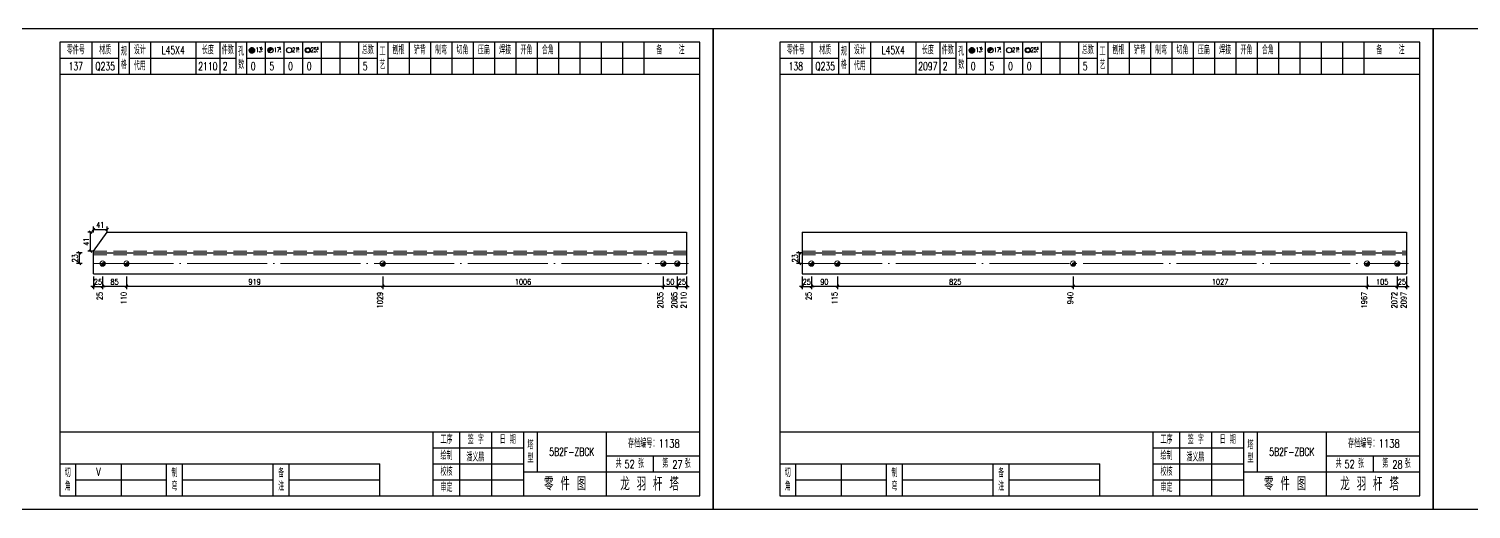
# Model space of a CAD drawing. Header units: millimetres. Extents: x 0 to 30240, y -10896 to -1348.
# Drawn here: x 7033 to 7574, y -1528 to -1348 of the extents above; entities that cross this region are included whole.
import ezdxf
from ezdxf.enums import TextEntityAlignment as Align

# ---------------------------------------------------------------- set-up
doc = ezdxf.new("R2010")
doc.units = ezdxf.units.MM
doc.header["$LTSCALE"] = 20
doc.header["$PDMODE"] = 1
doc.linetypes.add('DASHDOT2X', pattern=[1.75, 1.5, -0.125, 0, -0.125])
doc.linetypes.add('HIDDEN', pattern=[0.375, 0.25, -0.125])
for name, color, linetype, lineweight in [('1', 7, 'Continuous', 25), ('11', 3, 'Continuous', 13), ('2', 1, 'HIDDEN', 13), ('5', 1, 'Continuous', 13), ('7', 2, 'DASHDOT2X', 13)]:
    doc.layers.add(name, color=color, linetype=linetype, lineweight=lineweight)
doc.styles.get("Standard").update_dxf_attribs({"font": 'simplex', "width": 0.7, "bigfont": 'gbhzfs.shx'})
doc.styles.add('SYMBOL_TXT', font='txt.shx', dxfattribs={"width": 0.6})
doc.styles.add('TITLE_TXT', font='simplex.shx', dxfattribs={"width": 0.75, "height": 2.5, "bigfont": 'gbhzfs.shx'})
doc.dimstyles.get("Standard").update_dxf_attribs({"dimtxt": 2.1, "dimasz": 1, "dimexe": 1.05, "dimexo": 0, "dimgap": 0.63, "dimtad": 1, "dimzin": 0, "dimdsep": 46, "dimtxsty": 'standard', "dimblk": 'OBLIQUE', "dimblk1": 'OBLIQUE', "dimblk2": 'OBLIQUE', "dimcen": 0.09, "dimadec": 0, "dimazin": 0, "dimtfac": 1, "dimtdec": 1, "dimtix": 1, "dimtmove": 0, "dimatfit": 3, "dimfxl": 0, "dimtolj": 1, "dimtzin": 0, "dimarcsym": 0})
pattern_1 = [(0, (-3, 0), (0, 0.0125), [])]

# ---------------------------------------------------------------- blocks, each defined once
blk = doc.blocks.new('M12_HOLE')
h = blk.add_hatch()
h.set_pattern_fill('LINE', scale=0.1, style=0)
h.set_pattern_definition(pattern_1)
h.paths.add_polyline_path([(-5, 0, 1), (-1, 0, 1)])
at = {"color": 7}
blk.add_circle((-3, 0), 2, dxfattribs=at)
at = {"color": 7, "attachment_point": 1, "style": 'SYMBOL_TXT'}
for s, insert, char_height, width in [('13\\f??|b0|i0|c0|p54;.', (-0.1, 2.1), 3.5, 5.707), ('5', (3.7, 2.3), 1.8, 2.931)]:
    blk.add_mtext(s, dxfattribs=dict(at, insert=insert, char_height=char_height, width=width))
blk = doc.blocks.new('M16_HOLE')
h = blk.add_hatch()
h.set_pattern_fill('LINE', scale=0.1, style=0)
h.set_pattern_definition(pattern_1)
h.paths.add_polyline_path([(-1.6, 1.4, 0.668179), (-5, 0, 0.198912), (-4.4, -1.4)])
at = {"color": 7}
blk.add_circle((-3, 0), 2, dxfattribs=at)
at = {"color": 7, "attachment_point": 1, "style": 'SYMBOL_TXT'}
for s, insert, char_height, width in [('17.', (-0.4, 2.1), 3.5, 6.316), ('5', (3.6, 2.3), 1.8, 1.822)]:
    blk.add_mtext(s, dxfattribs=dict(at, insert=insert, char_height=char_height, width=width))
blk = doc.blocks.new('M20_HOLE')
at = {"color": 7}
blk.add_circle((-3, 0), 2, dxfattribs=at)
at = {"color": 7, "attachment_point": 1, "style": 'SYMBOL_TXT'}
for s, insert, char_height, width in [('21.', (-0.7, 2), 3.5, 6.074), ('5', (3.3, 2), 1.8, 1.458)]:
    blk.add_mtext(s, dxfattribs=dict(at, insert=insert, char_height=char_height, width=width))
blk = doc.blocks.new('M24_HOLE')
at = {"color": 7}
for radius in [2, 1.5]:
    blk.add_circle((-3, 0), radius, dxfattribs=at)
at = {"color": 7, "attachment_point": 1, "style": 'SYMBOL_TXT'}
for s, insert, char_height, width in [('25.', (-0.7, 2.1), 3.5, 2.429), ('5', (3.9, 2.3), 1.8, 1.944)]:
    blk.add_mtext(s, dxfattribs=dict(at, insert=insert, char_height=char_height, width=width))
blk = doc.blocks.new('JgCard')
for p, q in [((270, 180), (0, 180)), ((0, 180), (0, 0)), ((270, 0), (270, 180)), ((265, 175), (25, 175)), ((25, 175), (25, 5)), ((37, 175), (37, 163)), ((47, 175), (47, 163)), ((51, 175), (51, 163)), ((59, 175), (59, 163)), ((76, 175), (76, 163)), ((85, 175), (85, 163)), ((91, 175), (91, 163)), ((95, 175), (95, 163)), ((102, 175), (102, 163)), ((109, 175), (109, 163)), ((116, 175), (116, 163)), ((123, 175), (123, 163)), ((130, 175), (130, 163)), ((137, 175), (137, 163)), ((144, 175), (144, 163)), ((148, 175), (148, 163)), ((156, 175), (156, 163)), ((164, 175), (164, 163)), ((172, 175), (172, 163)), ((180, 175), (180, 163)), ((188, 175), (188, 163)), ((196, 175), (196, 163)), ((204, 175), (204, 163)), ((212, 175), (212, 163)), ((220, 175), (220, 163)), ((228, 175), (228, 163)), ((236, 175), (236, 163)), ((244, 175), (244, 163)), ((265, 5), (265, 175)), ((25, 169), (47, 169)), ((51, 169), (91, 169)), ((95, 169), (144, 169)), ((148, 169), (265, 169)), ((25, 163), (265, 163)), ((25, 29), (265, 29)), ((165, 5), (165, 29)), ((175, 5), (175, 29)), ((187, 5), (187, 29)), ((199, 5), (199, 29)), ((204, 29), (204, 14)), ((230, 5), (230, 29)), ((165, 23), (199, 23)), ((25, 17), (145, 17)), ((31, 5), (31, 17)), ((48, 17), (48, 5)), ((65, 5), (65, 17)), ((71, 5), (71, 17)), ((105, 5), (105, 17)), ((111, 5), (111, 17)), ((145, 5), (145, 17)), ((165, 17), (199, 17)), ((230, 20), (265, 20)), ((247.5, 20), (247.5, 14)), ((31, 11), (65, 11)), ((71, 11), (105, 11)), ((111, 11), (145, 11)), ((165, 11), (199, 11)), ((199, 14), (265, 14)), ((0, 0), (270, 0)), ((25, 5), (265, 5))]:
    blk.add_line(p, q)
blk.add_lwpolyline([(96.03, 171.99, -1), (98.03, 171.99, -1)], format="xyb", close=True)
blk.add_point((145, 96))
at = {"xscale": 0.5, "yscale": 0.5, "zscale": 0.5}
for name, p in [('M12_HOLE', (98.53, 171.99)), ('M16_HOLE', (105.5, 172)), ('M24_HOLE', (119.5, 172)), ('M20_HOLE', (112.5, 172))]:
    blk.add_blockref(name, p, dxfattribs=at)
at = {"style": 'TITLE_TXT', "width": 0.75}
for s, height, p in [('存档编号：1138', 3.076, (238.02, 23.07)), ('潘义鹏', 3, (177.45, 17.91)), ('龙 羽 杆 塔', 5, (235.17, 6.97))]:
    blk.add_text(s, height=height, dxfattribs=at).set_placement(p)
at = {"attachment_point": 5, "style": 'TITLE_TXT'}
for s, insert, char_height, width in [('零件号', (31, 172), 3, 15), ('材质', (42, 172), 3, 8), ('设计', (55, 172), 3, 8), ('长度', (80.5, 172), 3, 8), ('件数', (88, 172), 3, 6), ('总数', (140.5, 172), 3, 7), ('刨根', (152, 172), 3, 8), ('铲背', (160, 172), 3, 8), ('制弯', (168, 172), 3, 8), ('切角', (176, 172), 3, 8), ('压扁', (184, 172), 3, 8), ('焊接', (192, 172), 3, 8), ('开角', (200, 172), 3, 8), ('合角', (208, 172), 3, 8), ('备    注', (254, 172), 3, 22), ('规格', (49, 169), 3, 4), ('代用', (55, 166), 3, 8), ('孔数', (93, 169), 3, 4), ('工\\P艺', (146, 169), 3, 4), ('工序', (170, 26), 3, 10), ('签 字', (181, 26), 3, 12), ('日 期', (193, 26), 3, 12), ('绘制', (170, 20), 3, 10), ('塔\\P型', (201.5, 21.5), 3, 5), ('共    张', (238.75, 17), 3, 17.5), ('第    张', (256.25, 17), 3, 17.5), ('切\\P角', (28, 11), 3, 6), ('制\\P弯', (68, 11), 3, 6), ('备\\P注', (108, 11), 3, 6), ('校核', (170, 14), 3, 10), ('零 件 图', (214.5, 9.5), 5, 31), ('审定', (170, 8), 3, 10)]:
    blk.add_mtext(s, dxfattribs=dict(at, insert=insert, char_height=char_height, width=width))
blk = doc.blocks.new('M16')
for p, q in [((-0.71, -0.71), (0.71, 0.71)), ((-0.4, 0), (0.4, 0)), ((0, 0.4), (0, -0.4))]:
    blk.add_line(p, q)
blk.add_circle((0, 0), 1)
for radius in [0.8, 0.6, 0.4, 0.2]:
    blk.add_arc((0, 0), radius, 225, 45)
blk = doc.blocks.new('_Oblique')
at = {"color": 0, "linetype": 'ByBlock', "lineweight": -2}
blk.add_line((-0.5, -0.5), (0.5, 0.5), dxfattribs=at)
blk = doc.blocks.new('*D366')
at = {"layer": '11', "color": 0, "lineweight": -2}
for p, q in [((7057.6, -1440.68), (7057.6, -1445.41)), ((7061.04, -1440.68), (7061.04, -1445.41)), ((7057.6, -1444.36), (7056.6, -1444.36)), ((7057.6, -1444.36), (7061.04, -1444.36)), ((7061.04, -1444.36), (7062.04, -1444.36))]:
    blk.add_line(p, q, dxfattribs=at)
at = {"layer": 'Defpoints', "color": 0}
for p in [(7057.6, -1440.68), (7061.04, -1440.68), (7061.04, -1444.36)]:
    blk.add_point(p, dxfattribs=at)
at = {"layer": '11', "color": 0, "lineweight": -2}
blk.add_blockref('_Oblique', (7057.6, -1444.36), dxfattribs=at)
at = {"layer": '11', "color": 0, "lineweight": -2, "rotation": 180}
blk.add_blockref('_Oblique', (7061.04, -1444.36), dxfattribs=at)
at = {"layer": '11', "color": 0, "insert": (7059.32, -1442.68), "char_height": 2.1, "attachment_point": 5}
blk.add_mtext('\\A1;25', dxfattribs=at)
blk = doc.blocks.new('*D371')
at = {"layer": '11', "color": 0, "lineweight": -2}
for p, q in [((7276.56, -1440.68), (7276.56, -1445.41)), ((7280, -1440.68), (7280, -1445.41)), ((7276.56, -1444.36), (7275.56, -1444.36)), ((7276.56, -1444.36), (7280, -1444.36)), ((7280, -1444.36), (7281, -1444.36))]:
    blk.add_line(p, q, dxfattribs=at)
at = {"layer": 'Defpoints', "color": 0}
for p in [(7276.56, -1440.68), (7280, -1440.68), (7280, -1444.36)]:
    blk.add_point(p, dxfattribs=at)
at = {"layer": '11', "color": 0, "lineweight": -2}
blk.add_blockref('_Oblique', (7276.56, -1444.36), dxfattribs=at)
at = {"layer": '11', "color": 0, "lineweight": -2, "rotation": 180}
blk.add_blockref('_Oblique', (7280, -1444.36), dxfattribs=at)
at = {"layer": '11', "color": 0, "insert": (7278.28, -1442.68), "char_height": 2.1, "attachment_point": 5}
blk.add_mtext('\\A1;25', dxfattribs=at)
blk = doc.blocks.new('*D375')
at = {"layer": '11', "color": 0, "lineweight": -2}
for p, q in [((7323.4, -1440.68), (7323.4, -1445.41)), ((7326.84, -1440.68), (7326.84, -1445.41)), ((7323.4, -1444.36), (7322.4, -1444.36)), ((7323.4, -1444.36), (7326.84, -1444.36)), ((7326.84, -1444.36), (7327.84, -1444.36))]:
    blk.add_line(p, q, dxfattribs=at)
at = {"layer": 'Defpoints', "color": 0}
for p in [(7323.4, -1440.68), (7326.84, -1440.68), (7326.84, -1444.36)]:
    blk.add_point(p, dxfattribs=at)
at = {"layer": '11', "color": 0, "lineweight": -2}
blk.add_blockref('_Oblique', (7323.4, -1444.36), dxfattribs=at)
at = {"layer": '11', "color": 0, "lineweight": -2, "rotation": 180}
blk.add_blockref('_Oblique', (7326.84, -1444.36), dxfattribs=at)
at = {"layer": '11', "color": 0, "insert": (7325.12, -1442.68), "char_height": 2.1, "attachment_point": 5}
blk.add_mtext('\\A1;25', dxfattribs=at)
blk = doc.blocks.new('*D380')
at = {"layer": '11', "color": 0, "lineweight": -2}
for p, q in [((7546.56, -1440.68), (7546.56, -1445.41)), ((7550, -1440.68), (7550, -1445.41)), ((7546.56, -1444.36), (7545.56, -1444.36)), ((7546.56, -1444.36), (7550, -1444.36)), ((7550, -1444.36), (7551, -1444.36))]:
    blk.add_line(p, q, dxfattribs=at)
at = {"layer": 'Defpoints', "color": 0}
for p in [(7546.56, -1440.68), (7550, -1440.68), (7550, -1444.36)]:
    blk.add_point(p, dxfattribs=at)
at = {"layer": '11', "color": 0, "lineweight": -2}
blk.add_blockref('_Oblique', (7546.56, -1444.36), dxfattribs=at)
at = {"layer": '11', "color": 0, "lineweight": -2, "rotation": 180}
blk.add_blockref('_Oblique', (7550, -1444.36), dxfattribs=at)
at = {"layer": '11', "color": 0, "insert": (7548.28, -1442.68), "char_height": 2.1, "attachment_point": 5}
blk.add_mtext('\\A1;25', dxfattribs=at)

msp = doc.modelspace()

# ---------------------------------------------------------------- linework, layer by layer
at = {"layer": '1'}
for p, q in [((7057.6, -1431.172), (7062.727, -1424.093)), ((7062.727, -1424.093), (7280, -1424.093)), ((7280, -1424.093), (7280, -1439.633)), ((7323.4, -1424.093), (7323.4, -1439.633)), ((7323.4, -1424.093), (7550, -1424.093)), ((7550, -1424.093), (7550, -1439.633)), ((7057.6, -1431.863), (7057.6, -1431.172)), ((7057.6, -1439.633), (7057.6, -1431.863)), ((7057.6, -1431.863), (7280, -1431.863)), ((7323.4, -1431.863), (7550, -1431.863)), ((7057.6, -1439.633), (7280, -1439.633)), ((7323.4, -1439.633), (7550, -1439.633))]:
    msp.add_line(p, q, dxfattribs=at)
at = {"layer": '2'}
for p, q in [((7057.6, -1431.172), (7280, -1431.172)), ((7057.6, -1432.554), (7280, -1432.554)), ((7323.4, -1431.172), (7550, -1431.172)), ((7323.4, -1432.554), (7550, -1432.554))]:
    msp.add_line(p, q, dxfattribs=at)
at = {"layer": '7'}
for p, q in [((7057.6, -1435.834), (7280.76, -1435.834)), ((7323.4, -1435.834), (7550.76, -1435.834))]:
    msp.add_line(p, q, dxfattribs=at)

# ---------------------------------------------------------------- block references
at = {"layer": '1'}
for p in [(7020, -1527.863), (7290, -1527.863), (7560, -1527.863)]:
    msp.add_blockref('JgCard', p, dxfattribs=at)
at = {"layer": '5'}
for p in [(7061.04, -1435.834), (7070.001, -1435.834), (7166.085, -1435.834), (7271.289, -1435.834), (7276.56, -1435.834), (7326.84, -1435.834), (7336.567, -1435.834), (7424.99, -1435.834), (7535.212, -1435.834), (7546.56, -1435.834)]:
    msp.add_blockref('M16', p, dxfattribs=at)

# ---------------------------------------------------------------- texts
at = {"style": 'TITLE_TXT', "width": 0.75}
for s, p in [('52', (7256.734, -1512.53)), ('27', (7274.691, -1512.621)), ('52', (7526.734, -1512.53)), ('28', (7544.691, -1512.621))]:
    msp.add_text(s, height=3, dxfattribs=at).set_placement(p)
at = {"layer": '1', "width": 0.7}
for s, p in [('L45X4', (7087.5, -1355.863)), ('L45X4', (7357.5, -1355.863)), ('137', (7051, -1361.863)), ('Q235', (7062, -1361.863)), ('2110', (7100.5, -1361.863)), ('2', (7107, -1361.863)), ('0', (7117.5, -1361.863)), ('5', (7124.5, -1361.863)), ('0', (7131.5, -1361.863)), ('0', (7138.5, -1361.863)), ('5', (7159.5, -1361.863)), ('138', (7321, -1361.863)), ('Q235', (7332, -1361.863)), ('2097', (7370.5, -1361.863)), ('2', (7377, -1361.863)), ('0', (7387.5, -1361.863)), ('5', (7394.5, -1361.863)), ('0', (7401.5, -1361.863)), ('0', (7408.5, -1361.863)), ('5', (7429.5, -1361.863)), ('V', (7059.5, -1513.863))]:
    msp.add_text(s, height=3, dxfattribs=at).set_placement(p, align=Align.MIDDLE_CENTER)
for s, p in [('25', (7061.038, -1446.458)), ('110', (7069.998, -1446.458)), ('1029', (7166.073, -1446.458)), ('2035', (7271.237, -1446.458)), ('2085', (7276.507, -1446.458)), ('2110', (7280, -1446.458)), ('25', (7326.84, -1446.458)), ('115', (7336.57, -1446.458)), ('940', (7424.971, -1446.458)), ('1967', (7535.181, -1446.458)), ('2072', (7546.528, -1446.458)), ('2097', (7550, -1446.458))]:
    msp.add_text(s, height=2.1, rotation=90, dxfattribs=at).set_placement(p, align=Align.RIGHT)
at = {"layer": '1', "char_height": 3, "width": 26, "attachment_point": 5}
for insert in [(7237, -1506.363), (7507, -1506.363)]:
    msp.add_mtext('5B2F-ZBCK', dxfattribs=dict(at, insert=insert))

# ---------------------------------------------------------------- dimensions: what is measured, and where the dimension line sits
at = {"layer": '1'}
for base, p1, p2 in [((7052.35, -1431.863), (7053.35, -1435.834), (7053.35, -1431.863)), ((7322.35, -1431.863), (7323.35, -1435.834), (7323.35, -1431.863))]:
    msp.add_linear_dim(base=base, p1=p1, p2=p2, angle=90, text='23', dimstyle='standard', dxfattribs=at).render()
at = {"layer": '11'}
for base, p1, p2, text in [((7062.727, -1423.043), (7057.6, -1424.093), (7062.727, -1424.093), '41'), ((7070.001, -1444.358), (7061.04, -1440.683), (7070.001, -1440.683), '85'), ((7166.085, -1444.358), (7070.001, -1440.683), (7166.085, -1440.683), '919'), ((7271.289, -1444.358), (7166.085, -1440.683), (7271.289, -1440.683), '1006'), ((7276.56, -1444.358), (7271.289, -1440.683), (7276.56, -1440.683), '50'), ((7336.567, -1444.358), (7326.84, -1440.683), (7336.567, -1440.683), '90'), ((7424.99, -1444.358), (7336.567, -1440.683), (7424.99, -1440.683), '825'), ((7535.212, -1444.358), (7424.99, -1440.683), (7535.212, -1440.683), '1027'), ((7546.56, -1444.358), (7535.212, -1440.683), (7546.56, -1440.683), '105')]:
    msp.add_linear_dim(base=base, p1=p1, p2=p2, text=text, dimstyle='standard', dxfattribs=at).render()
msp.add_linear_dim(base=(7056.55, -1424.093), p1=(7057.6, -1431.172), p2=(7057.6, -1424.093), angle=90, text='41', dimstyle='standard', dxfattribs=at).render()
for base, p1, p2, picture, middle in [((7061.04, -1444.358), (7057.6, -1440.683), (7061.04, -1440.683), '*D366', (7059.32, -1442.678)), ((7280, -1444.358), (7276.56, -1440.683), (7280, -1440.683), '*D371', (7278.28, -1442.678)), ((7326.84, -1444.358), (7323.4, -1440.683), (7326.84, -1440.683), '*D375', (7325.12, -1442.678)), ((7550, -1444.358), (7546.56, -1440.683), (7550, -1440.683), '*D380', (7548.28, -1442.678))]:
    dim = msp.add_linear_dim(base=base, p1=p1, p2=p2, text='25', dimstyle='standard', dxfattribs=at)
    dim.commit()
    dim.dimension.update_dxf_attribs({"geometry": picture, "text_midpoint": middle})

doc.saveas('drawing.dxf')
